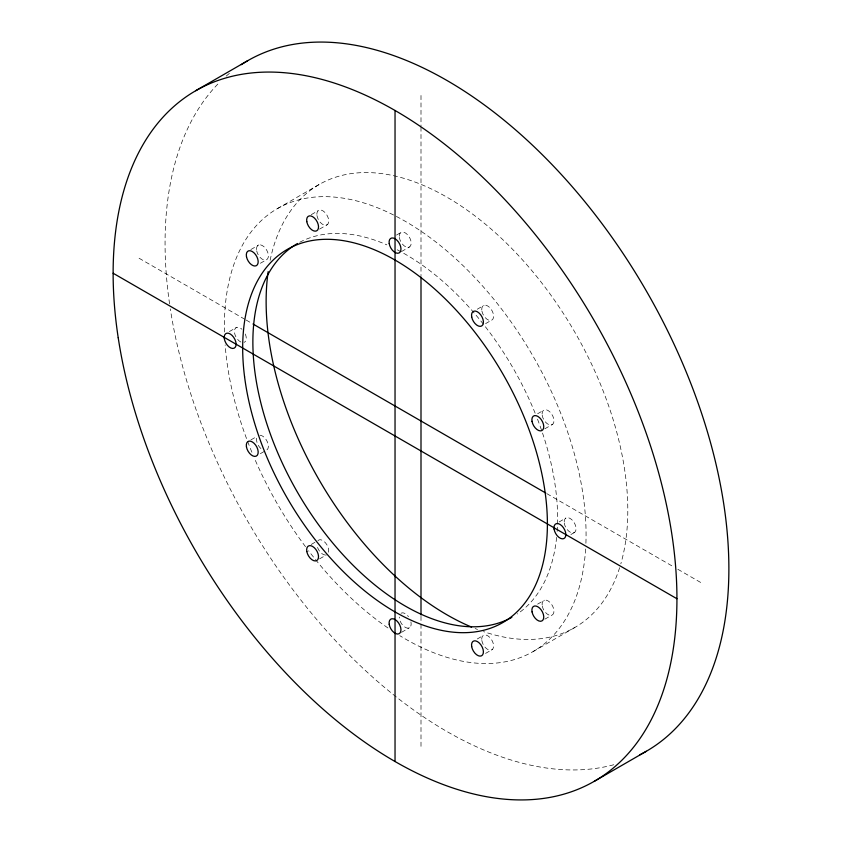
<?xml version="1.0" encoding="UTF-8"?>
<svg xmlns="http://www.w3.org/2000/svg" width="842" height="842" viewBox="0 0 842 842"><rect width="100%" height="100%" fill="white"/><g stroke="black" fill="none" stroke-linecap="round" stroke-linejoin="round"><path stroke-width="0.63" stroke-dasharray="4.21 3.16" d="M277.365 208.637L319.097 184.535M250.895 249.527L258.831 244.948M311.287 214.657L318.087 210.732M260.389 263.262L266.061 259.989M319.571 229.098L327.506 224.519M229.361 331.569L236.16 327.643M396.508 235.065L401.034 232.445M401.497 251.569L409.433 246.98M250.937 439.892L256.6 436.619M477.267 309.225L484.066 305.299M260.357 453.67L264.883 451.059M485.623 323.612L491.286 320.339M311.245 544.448L316.918 541.174M537.649 413.727L543.322 410.454M319.613 558.835L326.412 554.91M544.795 428.82L552.731 424.242M559.12 521.956L565.919 518.03M401.497 632.342L409.433 627.753M570.908 534.523L574.307 532.565M477.298 638.962L482.971 635.689M537.606 604.135L544.416 600.209M485.581 653.392L492.381 649.466M544.837 619.186L551.636 615.26M533.102 651.571L574.833 627.479M139.088 258.241L245.022 319.402M246.159 320.055L251.853 323.349M546.858 493.665L673.295 566.655M677.852 569.287L702.912 583.759M421 95.483L421 125.732M421 127.047L421 275.671M421 616.312L421 622.891M421 624.206L421 746.517M613.776 764.736A398.676 230.182 60 0 1 170.326 308.919M169.579 303.899A398.676 230.182 60 0 1 219.709 82.19M226.193 76.117A398.676 230.182 60 0 1 230.055 72.865M410.938 621.901A8.388 4.841 60 0 1 406.065 627.753A8.388 4.841 60 0 1 399.297 617.06M401.034 613.218A8.388 4.841 60 0 1 408.486 616.628M325.475 555.046A8.388 4.841 60 0 1 316.939 545.079M317.939 540.638A8.388 4.841 60 0 1 325.517 542.869A8.388 4.841 60 0 1 328.391 552.899M260.915 448.586A8.388 4.841 60 0 1 257.147 436.703M259.957 435.198A8.388 4.841 60 0 1 267.44 442.039A8.388 4.841 60 0 1 266.304 450.291M240.886 342.041A8.388 4.841 60 0 1 234.444 330.853A8.388 4.841 60 0 1 241.991 329.264M245.327 334.032A8.388 4.841 60 0 1 244.096 342.389M299.752 242.254A215.468 124.406 60 0 1 386.846 244.843M397.245 249.8A215.468 124.406 60 0 1 535.196 413.317M537.522 419.19A215.468 124.406 60 0 1 556.983 533.523M556.625 537.375A215.468 124.406 60 0 1 517.335 613.976M585.611 548.995A255.726 147.645 60 0 1 399.813 635.678M387.941 627.964A255.726 147.645 60 0 1 308.604 550.805M305.509 546.7A255.726 147.645 60 0 1 254.389 458.174M251.905 452.259A255.726 147.645 60 0 1 225.14 344.883M224.488 332.011A255.726 147.645 60 0 1 406.591 222.088A255.726 147.645 60 0 1 585.885 543.785M619.638 567.687A255.726 147.645 60 0 1 483.508 631.605M477.509 629.448A255.726 147.645 60 0 1 475.141 628.532M270.124 260.315A255.726 147.645 60 0 1 490.749 228.698A255.726 147.645 60 0 1 620.817 563.835M481.919 311.151A8.388 4.841 60 0 0 491.802 320.128A8.388 4.841 60 0 0 489.307 307.172A8.388 4.841 60 0 0 481.919 311.151M542.185 415.222A8.388 4.841 60 0 0 551.878 424.789A8.388 4.841 60 0 0 550.005 412.033A8.388 4.841 60 0 0 542.185 415.222M564.256 522.987A8.388 4.841 60 0 0 573.855 532.775A8.388 4.841 60 0 0 572.234 520.114A8.388 4.841 60 0 0 564.256 522.987M542.269 606.072A8.388 4.841 60 0 0 552.152 615.039A8.388 4.841 60 0 0 549.658 602.093A8.388 4.841 60 0 0 542.269 606.072M481.834 640.457A8.388 4.841 60 0 0 491.528 650.013A8.388 4.841 60 0 0 489.655 637.268A8.388 4.841 60 0 0 481.834 640.457M256.684 250.811A8.388 4.841 60 0 0 266.567 259.778A8.388 4.841 60 0 0 264.083 246.822A8.388 4.841 60 0 0 256.684 250.811M316.96 215.499A8.388 4.841 60 0 0 326.654 225.067A8.388 4.841 60 0 0 324.78 212.31A8.388 4.841 60 0 0 316.96 215.499M399.371 237.412A8.388 4.841 60 0 0 408.98 247.19A8.388 4.841 60 0 0 407.36 234.539A8.388 4.841 60 0 0 399.371 237.412"/><path stroke-width="1.26" d="M195.691 90.725L247.622 60.74M594.378 781.26L646.309 751.274M252.989 324.002L545.721 493.012M113.123 273.229L676.947 598.746M421 276.986L421 614.997M395.035 110.47L395.035 761.515M241.222 64.687A398.676 230.182 60 0 1 646.309 290.922A398.676 230.182 60 0 1 639.688 754.853M511.852 617.333A215.468 124.406 60 0 1 296.942 491.339A215.468 124.406 60 0 1 297.5 243.496M471.573 627.079A255.726 147.645 60 0 1 268.156 271.619M118.217 337.779A398.676 230.182 60 0 0 579.643 788.586A398.676 230.182 60 0 0 487.234 181.609A398.676 230.182 60 0 0 118.217 337.779M244.58 376.869A215.468 124.406 60 0 0 491.065 628.016A215.468 124.406 60 0 0 449.46 303.088A215.468 124.406 60 0 0 244.58 376.869M389.204 243.538A8.388 4.841 60 0 0 398.919 253.032A8.388 4.841 60 0 0 396.971 240.244A8.388 4.841 60 0 0 389.204 243.538M306.793 221.625A8.388 4.841 60 0 0 316.592 230.887A8.388 4.841 60 0 0 314.403 218.025A8.388 4.841 60 0 0 306.793 221.625M246.474 256.642A8.388 4.841 60 0 0 256.336 265.683A8.388 4.841 60 0 0 253.916 252.747A8.388 4.841 60 0 0 246.474 256.642M224.33 338.726A8.388 4.841 60 0 0 234.044 348.22A8.388 4.841 60 0 0 232.097 335.442A8.388 4.841 60 0 0 224.33 338.726M246.443 446.849A8.388 4.841 60 0 0 256.242 456.122A8.388 4.841 60 0 0 254.052 443.26A8.388 4.841 60 0 0 246.443 446.849M306.825 551.563A8.388 4.841 60 0 0 316.687 560.604A8.388 4.841 60 0 0 314.266 547.668A8.388 4.841 60 0 0 306.825 551.563M389.204 624.311A8.388 4.841 60 0 0 398.919 633.805A8.388 4.841 60 0 0 396.971 621.028A8.388 4.841 60 0 0 389.204 624.311M471.678 646.572A8.388 4.841 60 0 0 481.466 655.844A8.388 4.841 60 0 0 479.277 642.983A8.388 4.841 60 0 0 471.678 646.572M532.06 611.913A8.388 4.841 60 0 0 541.922 620.943A8.388 4.841 60 0 0 539.501 608.008A8.388 4.841 60 0 0 532.06 611.913M554.089 529.113A8.388 4.841 60 0 0 563.803 538.606A8.388 4.841 60 0 0 561.856 525.829A8.388 4.841 60 0 0 554.089 529.113M532.028 421.347A8.388 4.841 60 0 0 541.816 430.609A8.388 4.841 60 0 0 539.627 417.748A8.388 4.841 60 0 0 532.028 421.347M471.709 316.992A8.388 4.841 60 0 0 481.571 326.033A8.388 4.841 60 0 0 479.151 313.098A8.388 4.841 60 0 0 471.709 316.992"/></g></svg>
